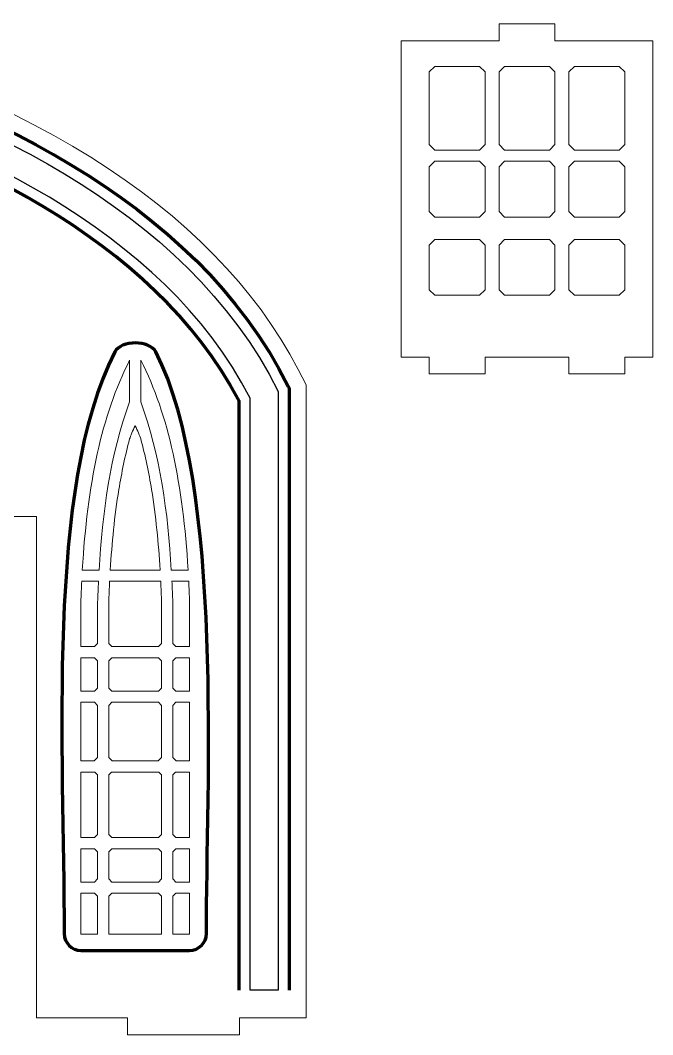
# Model space of a CAD drawing. Header units: centimetres. Extents: x -57 to 189, y -76 to 83.
# Drawn here: x 42.13 to 53.45, y 20.99 to 39.16 of the extents above; entities that cross this region are included whole.
import ezdxf

# ---------------------------------------------------------------- set-up
doc = ezdxf.new("R2010")
doc.units = ezdxf.units.CM
doc.header["$MEASUREMENT"] = 0
doc.layers.add('DEFAULT', color=7, linetype='Continuous')
doc.layers.add('layer 1', color=7, linetype='Continuous')

msp = doc.modelspace()

# ---------------------------------------------------------------- linework, layer by layer
at = {"layer": 'DEFAULT', "color": 242, "lineweight": 9}
for points, knots in [([(36.87212, 38.85992), (36.87212, 38.85992), (36.37212, 38.85992), (36.37212, 38.85992), (36.37212, 38.85992), (36.37212, 38.85992), (36.37213, 39.15992), (36.37213, 39.15992), (36.37213, 39.15992), (31.2225, 37.798), (27.93245, 35.62031), (26.502, 32.62693), (26.502, 32.62693), (26.502, 32.62693), (26.50201, 21.28814), (26.50201, 21.28814), (26.50201, 21.28814), (26.50201, 21.28814), (27.69647, 21.28814), (27.69647, 21.28814), (27.69647, 21.28814), (27.69647, 21.28814), (27.69647, 20.98814), (27.69647, 20.98814), (27.69647, 20.98814), (27.69647, 20.98814), (29.69647, 20.98814), (29.69647, 20.98814), (29.69647, 20.98814), (29.69647, 20.98814), (29.69647, 21.28813), (29.69647, 21.28813), (29.69647, 21.28813), (29.69647, 21.28813), (31.33012, 21.28813), (31.33012, 21.28813), (31.33012, 21.28813), (31.33012, 21.28813), (31.33012, 30.27248), (31.33012, 30.27248), (31.33012, 30.27248), (31.33012, 30.27248), (32.05658, 30.27248), (32.05658, 30.27248), (32.05658, 30.27248), (32.05658, 30.27248), (32.05457, 21.28814), (32.05457, 21.28814), (32.05457, 21.28814), (32.05457, 21.28814), (35.87212, 21.28814), (35.87212, 21.28814), (35.87212, 21.28814), (35.87212, 21.28814), (35.87213, 20.98814), (35.87213, 20.98814), (35.87213, 20.98814), (35.87213, 20.98814), (36.87212, 20.98814), (36.87212, 20.98814), (36.87212, 20.98814), (36.87212, 20.98814), (37.87211, 20.98814), (37.87211, 20.98814), (37.87211, 20.98814), (37.87211, 20.98814), (37.87212, 21.28814), (37.87212, 21.28814), (37.87212, 21.28814), (37.87212, 21.28814), (41.68967, 21.28814), (41.68967, 21.28814), (41.68967, 21.28814), (41.68967, 21.28814), (41.68766, 30.27248), (41.68766, 30.27248), (41.68766, 30.27248), (41.68766, 30.27248), (42.41412, 30.27248), (42.41412, 30.27248), (42.41412, 30.27248), (42.41412, 30.27248), (42.41412, 21.28813), (42.41412, 21.28813), (42.41412, 21.28813), (42.41412, 21.28813), (44.04777, 21.28813), (44.04777, 21.28813), (44.04777, 21.28813), (44.04777, 21.28813), (44.04777, 20.98814), (44.04777, 20.98814), (44.04777, 20.98814), (44.04777, 20.98814), (46.04777, 20.98814), (46.04777, 20.98814), (46.04777, 20.98814), (46.04777, 20.98814), (46.04777, 21.28814), (46.04777, 21.28814), (46.04777, 21.28814), (46.04777, 21.28814), (47.24223, 21.28814), (47.24223, 21.28814), (47.24223, 21.28814), (47.24223, 21.28814), (47.24224, 32.62693), (47.24224, 32.62693), (47.24224, 32.62693), (45.81179, 35.62031), (42.52174, 37.798), (37.37211, 39.15992), (37.37211, 39.15992), (37.37211, 39.15992), (37.37212, 38.85992), (37.37212, 38.85992), (37.37212, 38.85992), (37.37212, 38.85992), (36.87212, 38.85992), (36.87212, 38.85992)], [0, 0, 0, 0, 0.03225806, 0.03225806, 0.03225806, 0.03225806, 0.06451613, 0.06451613, 0.06451613, 0.06451613, 0.09677419, 0.09677419, 0.09677419, 0.09677419, 0.12903226, 0.12903226, 0.12903226, 0.12903226, 0.16129032, 0.16129032, 0.16129032, 0.16129032, 0.19354839, 0.19354839, 0.19354839, 0.19354839, 0.22580645, 0.22580645, 0.22580645, 0.22580645, 0.25806452, 0.25806452, 0.25806452, 0.25806452, 0.29032258, 0.29032258, 0.29032258, 0.29032258, 0.32258065, 0.32258065, 0.32258065, 0.32258065, 0.35483871, 0.35483871, 0.35483871, 0.35483871, 0.38709677, 0.38709677, 0.38709677, 0.38709677, 0.41935484, 0.41935484, 0.41935484, 0.41935484, 0.4516129, 0.4516129, 0.4516129, 0.4516129, 0.48387097, 0.48387097, 0.48387097, 0.48387097, 0.51612903, 0.51612903, 0.51612903, 0.51612903, 0.5483871, 0.5483871, 0.5483871, 0.5483871, 0.58064516, 0.58064516, 0.58064516, 0.58064516, 0.61290323, 0.61290323, 0.61290323, 0.61290323, 0.64516129, 0.64516129, 0.64516129, 0.64516129, 0.67741935, 0.67741935, 0.67741935, 0.67741935, 0.70967742, 0.70967742, 0.70967742, 0.70967742, 0.74193548, 0.74193548, 0.74193548, 0.74193548, 0.77419355, 0.77419355, 0.77419355, 0.77419355, 0.80645161, 0.80645161, 0.80645161, 0.80645161, 0.83870968, 0.83870968, 0.83870968, 0.83870968, 0.87096774, 0.87096774, 0.87096774, 0.87096774, 0.90322581, 0.90322581, 0.90322581, 0.90322581, 0.93548387, 0.93548387, 0.93548387, 0.93548387, 1, 1, 1, 1]), ([(44.08362, 33.071), (43.57898, 32.08831), (43.32764, 30.83522), (43.23711, 29.31181), (43.23711, 29.31181), (43.23711, 29.31181), (43.537, 29.31181), (43.537, 29.31181), (43.537, 29.31181), (43.59644, 30.32678), (43.7369, 31.38326), (44.08362, 32.32225), (44.08362, 32.32225), (44.08362, 32.32225), (44.08362, 33.071), (44.08362, 33.071)], [0, 0, 0, 0, 0.2, 0.2, 0.2, 0.2, 0.4, 0.4, 0.4, 0.4, 0.6, 0.6, 0.6, 0.6, 1, 1, 1, 1]), ([(44.28362, 32.32225), (44.63034, 31.38326), (44.77079, 30.32679), (44.83023, 29.31181), (44.83023, 29.31181), (44.83023, 29.31181), (45.13013, 29.31181), (45.13013, 29.31181), (45.13013, 29.31181), (45.03959, 30.83522), (44.78826, 32.08831), (44.28362, 33.071), (44.28362, 33.071), (44.28362, 33.071), (44.28362, 32.32225), (44.28362, 32.32225)], [0, 0, 0, 0, 0.2, 0.2, 0.2, 0.2, 0.4, 0.4, 0.4, 0.4, 0.6, 0.6, 0.6, 0.6, 1, 1, 1, 1]), ([(43.89092, 30.75309), (43.81314, 30.27653), (43.76617, 29.79443), (43.73746, 29.31181), (43.73746, 29.31181), (43.73746, 29.31181), (44.18363, 29.31181), (44.18363, 29.31181), (44.18363, 29.31181), (44.18363, 29.31181), (44.6298, 29.31181), (44.6298, 29.31181), (44.6298, 29.31181), (44.60108, 29.79443), (44.5541, 30.27652), (44.47632, 30.75309), (44.47632, 30.75309), (44.42669, 31.05729), (44.36414, 31.3616), (44.28362, 31.66061), (44.28362, 31.66061), (44.26643, 31.71181), (44.22784, 31.81539), (44.18362, 31.89373), (44.18362, 31.89373), (44.1394, 31.81539), (44.10079, 31.71181), (44.08362, 31.66061), (44.08362, 31.66061), (44.0031, 31.3616), (43.94056, 31.05729), (43.89092, 30.75309)], [0, 0, 0, 0, 0.11111111, 0.11111111, 0.11111111, 0.11111111, 0.22222222, 0.22222222, 0.22222222, 0.22222222, 0.33333333, 0.33333333, 0.33333333, 0.33333333, 0.44444444, 0.44444444, 0.44444444, 0.44444444, 0.55555556, 0.55555556, 0.55555556, 0.55555556, 0.66666667, 0.66666667, 0.66666667, 0.66666667, 0.77777778, 0.77777778, 0.77777778, 0.77777778, 1, 1, 1, 1]), ([(43.21093, 28.7406), (43.21093, 28.7406), (43.21094, 27.93947), (43.21094, 27.93947), (43.21094, 27.93947), (43.21094, 27.93947), (43.45502, 27.93947), (43.45502, 27.93947), (43.45502, 27.93947), (43.45502, 27.93947), (43.51093, 27.99538), (43.51093, 27.99538), (43.51093, 27.99538), (43.51093, 27.99538), (43.51093, 28.73563), (43.51093, 28.73563), (43.51093, 28.73563), (43.51093, 28.73563), (43.51099, 28.73729), (43.51099, 28.73729), (43.51099, 28.73729), (43.51512, 28.86112), (43.52014, 28.98607), (43.52628, 29.11181), (43.52628, 29.11181), (43.52628, 29.11181), (43.22622, 29.11181), (43.22622, 29.11181), (43.22622, 29.11181), (43.22017, 28.98976), (43.21509, 28.86602), (43.21093, 28.7406)], [0, 0, 0, 0, 0.11111111, 0.11111111, 0.11111111, 0.11111111, 0.22222222, 0.22222222, 0.22222222, 0.22222222, 0.33333333, 0.33333333, 0.33333333, 0.33333333, 0.44444444, 0.44444444, 0.44444444, 0.44444444, 0.55555556, 0.55555556, 0.55555556, 0.55555556, 0.66666667, 0.66666667, 0.66666667, 0.66666667, 0.77777778, 0.77777778, 0.77777778, 0.77777778, 1, 1, 1, 1]), ([(43.71093, 28.73229), (43.71093, 28.73229), (43.71094, 27.99538), (43.71094, 27.99538), (43.71094, 27.99538), (43.71094, 27.99538), (43.76684, 27.93947), (43.76684, 27.93947), (43.76684, 27.93947), (43.76684, 27.93947), (44.18362, 27.93947), (44.18362, 27.93947), (44.18362, 27.93947), (44.18362, 27.93947), (44.6004, 27.93947), (44.6004, 27.93947), (44.6004, 27.93947), (44.6004, 27.93947), (44.65631, 27.99537), (44.65631, 27.99537), (44.65631, 27.99537), (44.65631, 27.99537), (44.65631, 28.7323), (44.65631, 28.7323), (44.65631, 28.7323), (44.6521, 28.85873), (44.64694, 28.98527), (44.64068, 29.11181), (44.64068, 29.11181), (44.64068, 29.11181), (44.18362, 29.11181), (44.18362, 29.11181), (44.18362, 29.11181), (44.18362, 29.11181), (43.72656, 29.11181), (43.72656, 29.11181), (43.72656, 29.11181), (43.7203, 28.98527), (43.71515, 28.85873), (43.71093, 28.73229)], [0, 0, 0, 0, 0.09090909, 0.09090909, 0.09090909, 0.09090909, 0.18181818, 0.18181818, 0.18181818, 0.18181818, 0.27272727, 0.27272727, 0.27272727, 0.27272727, 0.36363636, 0.36363636, 0.36363636, 0.36363636, 0.45454545, 0.45454545, 0.45454545, 0.45454545, 0.54545455, 0.54545455, 0.54545455, 0.54545455, 0.63636364, 0.63636364, 0.63636364, 0.63636364, 0.72727273, 0.72727273, 0.72727273, 0.72727273, 0.81818182, 0.81818182, 0.81818182, 0.81818182, 1, 1, 1, 1]), ([(44.85631, 28.73563), (44.85631, 28.73563), (44.85631, 27.99538), (44.85631, 27.99538), (44.85631, 27.99538), (44.85631, 27.99538), (44.91222, 27.93947), (44.91222, 27.93947), (44.91222, 27.93947), (44.91222, 27.93947), (45.15631, 27.93947), (45.15631, 27.93947), (45.15631, 27.93947), (45.15631, 27.93947), (45.15631, 28.7406), (45.15631, 28.7406), (45.15631, 28.7406), (45.15216, 28.86603), (45.14707, 28.98977), (45.14102, 29.11181), (45.14102, 29.11181), (45.14102, 29.11181), (44.84097, 29.11181), (44.84097, 29.11181), (44.84097, 29.11181), (44.8471, 28.98607), (44.85212, 28.86112), (44.85625, 28.73729), (44.85625, 28.73729), (44.85625, 28.73729), (44.85631, 28.73563), (44.85631, 28.73563)], [0, 0, 0, 0, 0.11111111, 0.11111111, 0.11111111, 0.11111111, 0.22222222, 0.22222222, 0.22222222, 0.22222222, 0.33333333, 0.33333333, 0.33333333, 0.33333333, 0.44444444, 0.44444444, 0.44444444, 0.44444444, 0.55555556, 0.55555556, 0.55555556, 0.55555556, 0.66666667, 0.66666667, 0.66666667, 0.66666667, 0.77777778, 0.77777778, 0.77777778, 0.77777778, 1, 1, 1, 1]), ([(43.21093, 27.73946), (43.21093, 27.73946), (43.21093, 27.14228), (43.21093, 27.14228), (43.21093, 27.14228), (43.21093, 27.14228), (43.45501, 27.14228), (43.45501, 27.14228), (43.45501, 27.14228), (43.45501, 27.14228), (43.51093, 27.1982), (43.51093, 27.1982), (43.51093, 27.1982), (43.51093, 27.1982), (43.51093, 27.68356), (43.51093, 27.68356), (43.51093, 27.68356), (43.51093, 27.68356), (43.45502, 27.73947), (43.45502, 27.73947), (43.45502, 27.73947), (43.45502, 27.73947), (43.21093, 27.73946), (43.21093, 27.73946)], [0, 0, 0, 0, 0.14285714, 0.14285714, 0.14285714, 0.14285714, 0.28571429, 0.28571429, 0.28571429, 0.28571429, 0.42857143, 0.42857143, 0.42857143, 0.42857143, 0.57142857, 0.57142857, 0.57142857, 0.57142857, 0.71428571, 0.71428571, 0.71428571, 0.71428571, 1, 1, 1, 1]), ([(44.18362, 27.73947), (44.18362, 27.73947), (43.76684, 27.73947), (43.76684, 27.73947), (43.76684, 27.73947), (43.76684, 27.73947), (43.71093, 27.68356), (43.71093, 27.68356), (43.71093, 27.68356), (43.71093, 27.68356), (43.71092, 27.1982), (43.71092, 27.1982), (43.71092, 27.1982), (43.71092, 27.1982), (43.76684, 27.14227), (43.76684, 27.14227), (43.76684, 27.14227), (43.76684, 27.14227), (44.18364, 27.14228), (44.18364, 27.14228), (44.18364, 27.14228), (44.18364, 27.14228), (44.60039, 27.14228), (44.60039, 27.14228), (44.60039, 27.14228), (44.60039, 27.14228), (44.65631, 27.1982), (44.65631, 27.1982), (44.65631, 27.1982), (44.65631, 27.1982), (44.65631, 27.68356), (44.65631, 27.68356), (44.65631, 27.68356), (44.65631, 27.68356), (44.6004, 27.73947), (44.6004, 27.73947), (44.6004, 27.73947), (44.6004, 27.73947), (44.18362, 27.73947), (44.18362, 27.73947)], [0, 0, 0, 0, 0.09090909, 0.09090909, 0.09090909, 0.09090909, 0.18181818, 0.18181818, 0.18181818, 0.18181818, 0.27272727, 0.27272727, 0.27272727, 0.27272727, 0.36363636, 0.36363636, 0.36363636, 0.36363636, 0.45454545, 0.45454545, 0.45454545, 0.45454545, 0.54545455, 0.54545455, 0.54545455, 0.54545455, 0.63636364, 0.63636364, 0.63636364, 0.63636364, 0.72727273, 0.72727273, 0.72727273, 0.72727273, 0.81818182, 0.81818182, 0.81818182, 0.81818182, 1, 1, 1, 1]), ([(44.85631, 27.68356), (44.85631, 27.68356), (44.85631, 27.1982), (44.85631, 27.1982), (44.85631, 27.1982), (44.85631, 27.1982), (44.91223, 27.14228), (44.91223, 27.14228), (44.91223, 27.14228), (44.91223, 27.14228), (45.15631, 27.14228), (45.15631, 27.14228), (45.15631, 27.14228), (45.15631, 27.14228), (45.15631, 27.73947), (45.15631, 27.73947), (45.15631, 27.73947), (45.15631, 27.73947), (44.91222, 27.73946), (44.91222, 27.73946), (44.91222, 27.73946), (44.91222, 27.73946), (44.85631, 27.68356), (44.85631, 27.68356)], [0, 0, 0, 0, 0.14285714, 0.14285714, 0.14285714, 0.14285714, 0.28571429, 0.28571429, 0.28571429, 0.28571429, 0.42857143, 0.42857143, 0.42857143, 0.42857143, 0.57142857, 0.57142857, 0.57142857, 0.57142857, 0.71428571, 0.71428571, 0.71428571, 0.71428571, 1, 1, 1, 1]), ([(43.21093, 26.94228), (43.21093, 26.94228), (43.21093, 25.89229), (43.21093, 25.89229), (43.21093, 25.89229), (43.21093, 25.89229), (43.44924, 25.89229), (43.44924, 25.89229), (43.44924, 25.89229), (43.44924, 25.89229), (43.51093, 25.95397), (43.51093, 25.95397), (43.51093, 25.95397), (43.51093, 25.95397), (43.51093, 26.88638), (43.51093, 26.88638), (43.51093, 26.88638), (43.51093, 26.88638), (43.45503, 26.94228), (43.45503, 26.94228), (43.45503, 26.94228), (43.45503, 26.94228), (43.21093, 26.94228), (43.21093, 26.94228)], [0, 0, 0, 0, 0.14285714, 0.14285714, 0.14285714, 0.14285714, 0.28571429, 0.28571429, 0.28571429, 0.28571429, 0.42857143, 0.42857143, 0.42857143, 0.42857143, 0.57142857, 0.57142857, 0.57142857, 0.57142857, 0.71428571, 0.71428571, 0.71428571, 0.71428571, 1, 1, 1, 1]), ([(43.71092, 26.88638), (43.71092, 26.88638), (43.71093, 25.95397), (43.71093, 25.95397), (43.71093, 25.95397), (43.71093, 25.95397), (43.77262, 25.89228), (43.77262, 25.89228), (43.77262, 25.89228), (43.77262, 25.89228), (44.18362, 25.89228), (44.18362, 25.89228), (44.18362, 25.89228), (44.18362, 25.89228), (44.59462, 25.89228), (44.59462, 25.89228), (44.59462, 25.89228), (44.59462, 25.89228), (44.65631, 25.95397), (44.65631, 25.95397), (44.65631, 25.95397), (44.65631, 25.95397), (44.65632, 26.88638), (44.65632, 26.88638), (44.65632, 26.88638), (44.65632, 26.88638), (44.60041, 26.94228), (44.60041, 26.94228), (44.60041, 26.94228), (44.60041, 26.94228), (44.18362, 26.94228), (44.18362, 26.94228), (44.18362, 26.94228), (44.18362, 26.94228), (43.76683, 26.94228), (43.76683, 26.94228), (43.76683, 26.94228), (43.76683, 26.94228), (43.71092, 26.88638), (43.71092, 26.88638)], [0, 0, 0, 0, 0.09090909, 0.09090909, 0.09090909, 0.09090909, 0.18181818, 0.18181818, 0.18181818, 0.18181818, 0.27272727, 0.27272727, 0.27272727, 0.27272727, 0.36363636, 0.36363636, 0.36363636, 0.36363636, 0.45454545, 0.45454545, 0.45454545, 0.45454545, 0.54545455, 0.54545455, 0.54545455, 0.54545455, 0.63636364, 0.63636364, 0.63636364, 0.63636364, 0.72727273, 0.72727273, 0.72727273, 0.72727273, 0.81818182, 0.81818182, 0.81818182, 0.81818182, 1, 1, 1, 1]), ([(44.85631, 26.88638), (44.85631, 26.88638), (44.85631, 25.95397), (44.85631, 25.95397), (44.85631, 25.95397), (44.85631, 25.95397), (44.91801, 25.89228), (44.91801, 25.89228), (44.91801, 25.89228), (44.91801, 25.89228), (45.15631, 25.89228), (45.15631, 25.89228), (45.15631, 25.89228), (45.15631, 25.89228), (45.15631, 26.94228), (45.15631, 26.94228), (45.15631, 26.94228), (45.15631, 26.94228), (44.91221, 26.94228), (44.91221, 26.94228), (44.91221, 26.94228), (44.91221, 26.94228), (44.85631, 26.88638), (44.85631, 26.88638)], [0, 0, 0, 0, 0.14285714, 0.14285714, 0.14285714, 0.14285714, 0.28571429, 0.28571429, 0.28571429, 0.28571429, 0.42857143, 0.42857143, 0.42857143, 0.42857143, 0.57142857, 0.57142857, 0.57142857, 0.57142857, 0.71428571, 0.71428571, 0.71428571, 0.71428571, 1, 1, 1, 1]), ([(43.21094, 25.69228), (43.21094, 25.69228), (43.21094, 24.51994), (43.21094, 24.51994), (43.21094, 24.51994), (43.21094, 24.51994), (43.45503, 24.51994), (43.45503, 24.51994), (43.45503, 24.51994), (43.45503, 24.51994), (43.51093, 24.57586), (43.51093, 24.57586), (43.51093, 24.57586), (43.51093, 24.57586), (43.51093, 25.64215), (43.51093, 25.64215), (43.51093, 25.64215), (43.51093, 25.64215), (43.4608, 25.69228), (43.4608, 25.69228), (43.4608, 25.69228), (43.4608, 25.69228), (43.21094, 25.69228), (43.21094, 25.69228)], [0, 0, 0, 0, 0.14285714, 0.14285714, 0.14285714, 0.14285714, 0.28571429, 0.28571429, 0.28571429, 0.28571429, 0.42857143, 0.42857143, 0.42857143, 0.42857143, 0.57142857, 0.57142857, 0.57142857, 0.57142857, 0.71428571, 0.71428571, 0.71428571, 0.71428571, 1, 1, 1, 1]), ([(44.18362, 25.69227), (44.18362, 25.69227), (43.76107, 25.69228), (43.76107, 25.69228), (43.76107, 25.69228), (43.76107, 25.69228), (43.71094, 25.64215), (43.71094, 25.64215), (43.71094, 25.64215), (43.71094, 25.64215), (43.71093, 24.57584), (43.71093, 24.57584), (43.71093, 24.57584), (43.71093, 24.57584), (43.76684, 24.51994), (43.76684, 24.51994), (43.76684, 24.51994), (43.76684, 24.51994), (44.18362, 24.51994), (44.18362, 24.51994), (44.18362, 24.51994), (44.18362, 24.51994), (44.60041, 24.51994), (44.60041, 24.51994), (44.60041, 24.51994), (44.60041, 24.51994), (44.65631, 24.57584), (44.65631, 24.57584), (44.65631, 24.57584), (44.65631, 24.57584), (44.65631, 25.64215), (44.65631, 25.64215), (44.65631, 25.64215), (44.65631, 25.64215), (44.60619, 25.69228), (44.60619, 25.69228), (44.60619, 25.69228), (44.60619, 25.69228), (44.18362, 25.69227), (44.18362, 25.69227)], [0, 0, 0, 0, 0.09090909, 0.09090909, 0.09090909, 0.09090909, 0.18181818, 0.18181818, 0.18181818, 0.18181818, 0.27272727, 0.27272727, 0.27272727, 0.27272727, 0.36363636, 0.36363636, 0.36363636, 0.36363636, 0.45454545, 0.45454545, 0.45454545, 0.45454545, 0.54545455, 0.54545455, 0.54545455, 0.54545455, 0.63636364, 0.63636364, 0.63636364, 0.63636364, 0.72727273, 0.72727273, 0.72727273, 0.72727273, 0.81818182, 0.81818182, 0.81818182, 0.81818182, 1, 1, 1, 1]), ([(44.85631, 25.64215), (44.85631, 25.64215), (44.85631, 24.57586), (44.85631, 24.57586), (44.85631, 24.57586), (44.85631, 24.57586), (44.91224, 24.51994), (44.91224, 24.51994), (44.91224, 24.51994), (44.91224, 24.51994), (45.15631, 24.51994), (45.15631, 24.51994), (45.15631, 24.51994), (45.15631, 24.51994), (45.15631, 25.69228), (45.15631, 25.69228), (45.15631, 25.69228), (45.15631, 25.69228), (44.90644, 25.69229), (44.90644, 25.69229), (44.90644, 25.69229), (44.90644, 25.69229), (44.85631, 25.64215), (44.85631, 25.64215)], [0, 0, 0, 0, 0.14285714, 0.14285714, 0.14285714, 0.14285714, 0.28571429, 0.28571429, 0.28571429, 0.28571429, 0.42857143, 0.42857143, 0.42857143, 0.42857143, 0.57142857, 0.57142857, 0.57142857, 0.57142857, 0.71428571, 0.71428571, 0.71428571, 0.71428571, 1, 1, 1, 1]), ([(43.21093, 24.31993), (43.21093, 24.31993), (43.21093, 23.72275), (43.21093, 23.72275), (43.21093, 23.72275), (43.21093, 23.72275), (43.4537, 23.72275), (43.4537, 23.72275), (43.4537, 23.72275), (43.4537, 23.72275), (43.51093, 23.77998), (43.51093, 23.77998), (43.51093, 23.77998), (43.51093, 23.77998), (43.51093, 24.26402), (43.51093, 24.26402), (43.51093, 24.26402), (43.51093, 24.26402), (43.45502, 24.31994), (43.45502, 24.31994), (43.45502, 24.31994), (43.45502, 24.31994), (43.21093, 24.31993), (43.21093, 24.31993)], [0, 0, 0, 0, 0.14285714, 0.14285714, 0.14285714, 0.14285714, 0.28571429, 0.28571429, 0.28571429, 0.28571429, 0.42857143, 0.42857143, 0.42857143, 0.42857143, 0.57142857, 0.57142857, 0.57142857, 0.57142857, 0.71428571, 0.71428571, 0.71428571, 0.71428571, 1, 1, 1, 1]), ([(44.60042, 24.31994), (44.60042, 24.31994), (44.18362, 24.31994), (44.18362, 24.31994), (44.18362, 24.31994), (44.18362, 24.31994), (43.76684, 24.31995), (43.76684, 24.31995), (43.76684, 24.31995), (43.76684, 24.31995), (43.71093, 24.26404), (43.71093, 24.26404), (43.71093, 24.26404), (43.71093, 24.26404), (43.71092, 23.77996), (43.71092, 23.77996), (43.71092, 23.77996), (43.71092, 23.77996), (43.76814, 23.72275), (43.76814, 23.72275), (43.76814, 23.72275), (43.76814, 23.72275), (44.18362, 23.72275), (44.18362, 23.72275), (44.18362, 23.72275), (44.18362, 23.72275), (44.5991, 23.72276), (44.5991, 23.72276), (44.5991, 23.72276), (44.5991, 23.72276), (44.65631, 23.77996), (44.65631, 23.77996), (44.65631, 23.77996), (44.65631, 23.77996), (44.65631, 24.26404), (44.65631, 24.26404), (44.65631, 24.26404), (44.65631, 24.26404), (44.60042, 24.31994), (44.60042, 24.31994)], [0, 0, 0, 0, 0.09090909, 0.09090909, 0.09090909, 0.09090909, 0.18181818, 0.18181818, 0.18181818, 0.18181818, 0.27272727, 0.27272727, 0.27272727, 0.27272727, 0.36363636, 0.36363636, 0.36363636, 0.36363636, 0.45454545, 0.45454545, 0.45454545, 0.45454545, 0.54545455, 0.54545455, 0.54545455, 0.54545455, 0.63636364, 0.63636364, 0.63636364, 0.63636364, 0.72727273, 0.72727273, 0.72727273, 0.72727273, 0.81818182, 0.81818182, 0.81818182, 0.81818182, 1, 1, 1, 1]), ([(44.85632, 24.26402), (44.85632, 24.26402), (44.85631, 23.77997), (44.85631, 23.77997), (44.85631, 23.77997), (44.85631, 23.77997), (44.91355, 23.72275), (44.91355, 23.72275), (44.91355, 23.72275), (44.91355, 23.72275), (45.15631, 23.72275), (45.15631, 23.72275), (45.15631, 23.72275), (45.15631, 23.72275), (45.15631, 24.31993), (45.15631, 24.31993), (45.15631, 24.31993), (45.15631, 24.31993), (44.91224, 24.31994), (44.91224, 24.31994), (44.91224, 24.31994), (44.91224, 24.31994), (44.85632, 24.26402), (44.85632, 24.26402)], [0, 0, 0, 0, 0.14285714, 0.14285714, 0.14285714, 0.14285714, 0.28571429, 0.28571429, 0.28571429, 0.28571429, 0.42857143, 0.42857143, 0.42857143, 0.42857143, 0.57142857, 0.57142857, 0.57142857, 0.57142857, 0.71428571, 0.71428571, 0.71428571, 0.71428571, 1, 1, 1, 1]), ([(43.45632, 23.52275), (43.45632, 23.52275), (43.21093, 23.52276), (43.21093, 23.52276), (43.21093, 23.52276), (43.21093, 23.52276), (43.21093, 22.78814), (43.21093, 22.78814), (43.21093, 22.78814), (43.21093, 22.78814), (43.51093, 22.78814), (43.51093, 22.78814), (43.51093, 22.78814), (43.51093, 22.78814), (43.51093, 23.46814), (43.51093, 23.46814), (43.51093, 23.46814), (43.51093, 23.46814), (43.45632, 23.52275), (43.45632, 23.52275)], [0, 0, 0, 0, 0.16666667, 0.16666667, 0.16666667, 0.16666667, 0.33333333, 0.33333333, 0.33333333, 0.33333333, 0.5, 0.5, 0.5, 0.5, 0.66666667, 0.66666667, 0.66666667, 0.66666667, 1, 1, 1, 1]), ([(43.76552, 23.52275), (43.76552, 23.52275), (43.71093, 23.46816), (43.71093, 23.46816), (43.71093, 23.46816), (43.71093, 23.46816), (43.71093, 22.78814), (43.71093, 22.78814), (43.71093, 22.78814), (43.71093, 22.78814), (44.18362, 22.78814), (44.18362, 22.78814), (44.18362, 22.78814), (44.18362, 22.78814), (44.65631, 22.78814), (44.65631, 22.78814), (44.65631, 22.78814), (44.65631, 22.78814), (44.65631, 23.46816), (44.65631, 23.46816), (44.65631, 23.46816), (44.65631, 23.46816), (44.60172, 23.52275), (44.60172, 23.52275), (44.60172, 23.52275), (44.60172, 23.52275), (44.18362, 23.52274), (44.18362, 23.52274), (44.18362, 23.52274), (44.18362, 23.52274), (43.76552, 23.52275), (43.76552, 23.52275)], [0, 0, 0, 0, 0.11111111, 0.11111111, 0.11111111, 0.11111111, 0.22222222, 0.22222222, 0.22222222, 0.22222222, 0.33333333, 0.33333333, 0.33333333, 0.33333333, 0.44444444, 0.44444444, 0.44444444, 0.44444444, 0.55555556, 0.55555556, 0.55555556, 0.55555556, 0.66666667, 0.66666667, 0.66666667, 0.66666667, 0.77777778, 0.77777778, 0.77777778, 0.77777778, 1, 1, 1, 1]), ([(44.85631, 23.46814), (44.85631, 23.46814), (44.85631, 22.78814), (44.85631, 22.78814), (44.85631, 22.78814), (44.85631, 22.78814), (45.15631, 22.78814), (45.15631, 22.78814), (45.15631, 22.78814), (45.15631, 22.78814), (45.15631, 23.52275), (45.15631, 23.52275), (45.15631, 23.52275), (45.15631, 23.52275), (44.91092, 23.52275), (44.91092, 23.52275), (44.91092, 23.52275), (44.91092, 23.52275), (44.85631, 23.46814), (44.85631, 23.46814)], [0, 0, 0, 0, 0.16666667, 0.16666667, 0.16666667, 0.16666667, 0.33333333, 0.33333333, 0.33333333, 0.33333333, 0.5, 0.5, 0.5, 0.5, 0.66666667, 0.66666667, 0.66666667, 0.66666667, 1, 1, 1, 1])]:
    msp.add_open_spline(points, degree=3, knots=knots, dxfattribs=at)
at = {"layer": 'DEFAULT', "color": 250, "lineweight": 100}
for points, knots in [([(26.80201, 21.78814), (26.80201, 21.78814), (26.802, 32.51169), (26.802, 32.51169), (26.802, 32.51169), (26.802, 32.54398), (26.80848, 32.57164), (26.82284, 32.60057), (26.82284, 32.60057), (28.50905, 35.99956), (32.46912, 37.75275), (35.93625, 38.72994), (35.93625, 38.72994), (36.0134, 38.75168), (36.09135, 38.72785), (36.14315, 38.66668), (36.14315, 38.66668), (36.2004, 38.59905), (36.2834, 38.55992), (36.37212, 38.55992), (36.37212, 38.55992), (36.37212, 38.55992), (37.37212, 38.55992), (37.37212, 38.55992), (37.37212, 38.55992), (37.46084, 38.55992), (37.54384, 38.59905), (37.60109, 38.66668), (37.60109, 38.66668), (37.65289, 38.72785), (37.73084, 38.75168), (37.80799, 38.72994), (37.80799, 38.72994), (41.27512, 37.75275), (45.23519, 35.99956), (46.9214, 32.60057), (46.9214, 32.60057), (46.93576, 32.57164), (46.94224, 32.54398), (46.94224, 32.51169), (46.94224, 32.51169), (46.94224, 32.51169), (46.94223, 21.78814), (46.94223, 21.78814)], [0, 0, 0, 0, 0.08333333, 0.08333333, 0.08333333, 0.08333333, 0.16666667, 0.16666667, 0.16666667, 0.16666667, 0.25, 0.25, 0.25, 0.25, 0.33333333, 0.33333333, 0.33333333, 0.33333333, 0.41666667, 0.41666667, 0.41666667, 0.41666667, 0.5, 0.5, 0.5, 0.5, 0.58333333, 0.58333333, 0.58333333, 0.58333333, 0.66666667, 0.66666667, 0.66666667, 0.66666667, 0.75, 0.75, 0.75, 0.75, 0.83333333, 0.83333333, 0.83333333, 0.83333333, 1, 1, 1, 1]), ([(46.04223, 21.78814), (46.04223, 21.78814), (46.04224, 32.3434), (46.04224, 32.3434), (46.04224, 32.3434), (44.4916, 35.29455), (40.93666, 36.87522), (37.87985, 37.77278), (37.87985, 37.77278), (37.72126, 37.69859), (37.54799, 37.65992), (37.37212, 37.65992), (37.37212, 37.65992), (37.37212, 37.65992), (36.37212, 37.65992), (36.37212, 37.65992), (36.37212, 37.65992), (36.19625, 37.65992), (36.02298, 37.69859), (35.86439, 37.77278), (35.86439, 37.77278), (32.80758, 36.87522), (29.25264, 35.29455), (27.702, 32.3434), (27.702, 32.3434), (27.702, 32.3434), (27.70201, 21.78814), (27.70201, 21.78814)], [0, 0, 0, 0, 0.125, 0.125, 0.125, 0.125, 0.25, 0.25, 0.25, 0.25, 0.375, 0.375, 0.375, 0.375, 0.5, 0.5, 0.5, 0.5, 0.625, 0.625, 0.625, 0.625, 0.75, 0.75, 0.75, 0.75, 1, 1, 1, 1])]:
    msp.add_open_spline(points, degree=3, knots=knots, dxfattribs=at)
at = {"layer": 'DEFAULT', "color": 250}
msp.add_open_spline([(27.502, 32.39237), (29.07792, 35.44326), (32.71977, 37.06692), (35.88459, 37.98704), (35.88459, 37.98704), (36.03181, 37.90464), (36.19918, 37.85992), (36.37212, 37.85992), (36.37212, 37.85992), (36.37212, 37.85992), (37.37212, 37.85992), (37.37212, 37.85992), (37.37212, 37.85992), (37.54506, 37.85992), (37.71243, 37.90464), (37.85965, 37.98704), (37.85965, 37.98704), (41.02447, 37.06692), (44.66632, 35.44326), (46.24224, 32.39237), (46.24224, 32.39237), (46.24224, 32.39237), (46.24223, 21.78814), (46.24223, 21.78814), (46.24223, 21.78814), (46.24223, 21.78814), (46.74223, 21.78814), (46.74223, 21.78814), (46.74223, 21.78814), (46.74223, 21.78814), (46.74224, 32.51169), (46.74224, 32.51169), (46.74224, 32.51169), (45.09125, 35.83968), (41.18867, 37.56932), (37.75373, 38.53744), (37.75373, 38.53744), (37.66189, 38.42897), (37.52481, 38.35992), (37.37212, 38.35992), (37.37212, 38.35992), (37.37212, 38.35992), (36.37212, 38.35992), (36.37212, 38.35992), (36.37212, 38.35992), (36.21943, 38.35992), (36.08235, 38.42897), (35.99051, 38.53744), (35.99051, 38.53744), (32.55557, 37.56932), (28.65299, 35.83968), (27.002, 32.51169), (27.002, 32.51169), (27.002, 32.51169), (27.00201, 21.78814), (27.00201, 21.78814), (27.00201, 21.78814), (27.00201, 21.78814), (27.50201, 21.78814), (27.50201, 21.78814), (27.50201, 21.78814), (27.50201, 21.78814), (27.502, 32.39237), (27.502, 32.39237)], degree=3, knots=[0, 0, 0, 0, 0.05882353, 0.05882353, 0.05882353, 0.05882353, 0.11764706, 0.11764706, 0.11764706, 0.11764706, 0.17647059, 0.17647059, 0.17647059, 0.17647059, 0.23529412, 0.23529412, 0.23529412, 0.23529412, 0.29411765, 0.29411765, 0.29411765, 0.29411765, 0.35294118, 0.35294118, 0.35294118, 0.35294118, 0.41176471, 0.41176471, 0.41176471, 0.41176471, 0.47058824, 0.47058824, 0.47058824, 0.47058824, 0.52941176, 0.52941176, 0.52941176, 0.52941176, 0.58823529, 0.58823529, 0.58823529, 0.58823529, 0.64705882, 0.64705882, 0.64705882, 0.64705882, 0.70588235, 0.70588235, 0.70588235, 0.70588235, 0.76470588, 0.76470588, 0.76470588, 0.76470588, 0.82352941, 0.82352941, 0.82352941, 0.82352941, 0.88235294, 0.88235294, 0.88235294, 0.88235294, 1, 1, 1, 1], dxfattribs=at)
at = {"layer": 'DEFAULT', "color": 250, "lineweight": 9}
for points in [[(49.54657, 38.33394), (49.54657, 38.33394), (50.34657, 38.33394), (50.34657, 38.33394), (50.34657, 38.33394), (50.34657, 38.33394), (50.44657, 38.23394), (50.44657, 38.23394), (50.44657, 38.23394), (50.44657, 38.23394), (50.44657, 36.93394), (50.44657, 36.93394), (50.44657, 36.93394), (50.44657, 36.93394), (50.34657, 36.83394), (50.34657, 36.83394), (50.34657, 36.83394), (50.34657, 36.83394), (49.54657, 36.83394), (49.54657, 36.83394), (49.54657, 36.83394), (49.54657, 36.83394), (49.44657, 36.93394), (49.44657, 36.93394), (49.44657, 36.93394), (49.44657, 36.93394), (49.44657, 38.23394), (49.44657, 38.23394), (49.44657, 38.23394), (49.44657, 38.23394), (49.54657, 38.33394), (49.54657, 38.33394)], [(50.79657, 38.33394), (50.79657, 38.33394), (51.59657, 38.33394), (51.59657, 38.33394), (51.59657, 38.33394), (51.59657, 38.33394), (51.69657, 38.23394), (51.69657, 38.23394), (51.69657, 38.23394), (51.69657, 38.23394), (51.69657, 36.93394), (51.69657, 36.93394), (51.69657, 36.93394), (51.69657, 36.93394), (51.59657, 36.83394), (51.59657, 36.83394), (51.59657, 36.83394), (51.59657, 36.83394), (50.79657, 36.83394), (50.79657, 36.83394), (50.79657, 36.83394), (50.79657, 36.83394), (50.69657, 36.93394), (50.69657, 36.93394), (50.69657, 36.93394), (50.69657, 36.93394), (50.69657, 38.23394), (50.69657, 38.23394), (50.69657, 38.23394), (50.69657, 38.23394), (50.79657, 38.33394), (50.79657, 38.33394)], [(52.04657, 38.33405), (52.04657, 38.33405), (52.84657, 38.33405), (52.84657, 38.33405), (52.84657, 38.33405), (52.84657, 38.33405), (52.94657, 38.23405), (52.94657, 38.23405), (52.94657, 38.23405), (52.94657, 38.23405), (52.94657, 36.93405), (52.94657, 36.93405), (52.94657, 36.93405), (52.94657, 36.93405), (52.84657, 36.83405), (52.84657, 36.83405), (52.84657, 36.83405), (52.84657, 36.83405), (52.04657, 36.83405), (52.04657, 36.83405), (52.04657, 36.83405), (52.04657, 36.83405), (51.94657, 36.93405), (51.94657, 36.93405), (51.94657, 36.93405), (51.94657, 36.93405), (51.94657, 38.23405), (51.94657, 38.23405), (51.94657, 38.23405), (51.94657, 38.23405), (52.04657, 38.33405), (52.04657, 38.33405)], [(49.54657, 36.63395), (49.54657, 36.63395), (50.34657, 36.63395), (50.34657, 36.63395), (50.34657, 36.63395), (50.34657, 36.63395), (50.44657, 36.53395), (50.44657, 36.53395), (50.44657, 36.53395), (50.44657, 36.53395), (50.44657, 35.73395), (50.44657, 35.73395), (50.44657, 35.73395), (50.44657, 35.73395), (50.34657, 35.63395), (50.34657, 35.63395), (50.34657, 35.63395), (50.34657, 35.63395), (49.54657, 35.63395), (49.54657, 35.63395), (49.54657, 35.63395), (49.54657, 35.63395), (49.44657, 35.73395), (49.44657, 35.73395), (49.44657, 35.73395), (49.44657, 35.73395), (49.44657, 36.53395), (49.44657, 36.53395), (49.44657, 36.53395), (49.44657, 36.53395), (49.54657, 36.63395), (49.54657, 36.63395)], [(50.79657, 36.63395), (50.79657, 36.63395), (51.59657, 36.63395), (51.59657, 36.63395), (51.59657, 36.63395), (51.59657, 36.63395), (51.69657, 36.53395), (51.69657, 36.53395), (51.69657, 36.53395), (51.69657, 36.53395), (51.69657, 35.73395), (51.69657, 35.73395), (51.69657, 35.73395), (51.69657, 35.73395), (51.59657, 35.63395), (51.59657, 35.63395), (51.59657, 35.63395), (51.59657, 35.63395), (50.79657, 35.63395), (50.79657, 35.63395), (50.79657, 35.63395), (50.79657, 35.63395), (50.69657, 35.73395), (50.69657, 35.73395), (50.69657, 35.73395), (50.69657, 35.73395), (50.69657, 36.53395), (50.69657, 36.53395), (50.69657, 36.53395), (50.69657, 36.53395), (50.79657, 36.63395), (50.79657, 36.63395)], [(52.04657, 36.63395), (52.04657, 36.63395), (52.84657, 36.63395), (52.84657, 36.63395), (52.84657, 36.63395), (52.84657, 36.63395), (52.94657, 36.53395), (52.94657, 36.53395), (52.94657, 36.53395), (52.94657, 36.53395), (52.94657, 35.73395), (52.94657, 35.73395), (52.94657, 35.73395), (52.94657, 35.73395), (52.84657, 35.63395), (52.84657, 35.63395), (52.84657, 35.63395), (52.84657, 35.63395), (52.04657, 35.63395), (52.04657, 35.63395), (52.04657, 35.63395), (52.04657, 35.63395), (51.94657, 35.73395), (51.94657, 35.73395), (51.94657, 35.73395), (51.94657, 35.73395), (51.94657, 36.53395), (51.94657, 36.53395), (51.94657, 36.53395), (51.94657, 36.53395), (52.04657, 36.63395), (52.04657, 36.63395)], [(49.54657, 35.23408), (49.54657, 35.23408), (50.34657, 35.23408), (50.34657, 35.23408), (50.34657, 35.23408), (50.34657, 35.23408), (50.44657, 35.13408), (50.44657, 35.13408), (50.44657, 35.13408), (50.44657, 35.13408), (50.44657, 34.33408), (50.44657, 34.33408), (50.44657, 34.33408), (50.44657, 34.33408), (50.34657, 34.23408), (50.34657, 34.23408), (50.34657, 34.23408), (50.34657, 34.23408), (49.54657, 34.23408), (49.54657, 34.23408), (49.54657, 34.23408), (49.54657, 34.23408), (49.44657, 34.33408), (49.44657, 34.33408), (49.44657, 34.33408), (49.44657, 34.33408), (49.44657, 35.13408), (49.44657, 35.13408), (49.44657, 35.13408), (49.44657, 35.13408), (49.54657, 35.23408), (49.54657, 35.23408)], [(50.79657, 35.23375), (50.79657, 35.23375), (51.59657, 35.23375), (51.59657, 35.23375), (51.59657, 35.23375), (51.59657, 35.23375), (51.69657, 35.13375), (51.69657, 35.13375), (51.69657, 35.13375), (51.69657, 35.13375), (51.69657, 34.33375), (51.69657, 34.33375), (51.69657, 34.33375), (51.69657, 34.33375), (51.59657, 34.23375), (51.59657, 34.23375), (51.59657, 34.23375), (51.59657, 34.23375), (50.79657, 34.23375), (50.79657, 34.23375), (50.79657, 34.23375), (50.79657, 34.23375), (50.69657, 34.33375), (50.69657, 34.33375), (50.69657, 34.33375), (50.69657, 34.33375), (50.69657, 35.13375), (50.69657, 35.13375), (50.69657, 35.13375), (50.69657, 35.13375), (50.79657, 35.23375), (50.79657, 35.23375)], [(52.04657, 35.23408), (52.04657, 35.23408), (52.84657, 35.23408), (52.84657, 35.23408), (52.84657, 35.23408), (52.84657, 35.23408), (52.94657, 35.13408), (52.94657, 35.13408), (52.94657, 35.13408), (52.94657, 35.13408), (52.94657, 34.33408), (52.94657, 34.33408), (52.94657, 34.33408), (52.94657, 34.33408), (52.84657, 34.23408), (52.84657, 34.23408), (52.84657, 34.23408), (52.84657, 34.23408), (52.04657, 34.23408), (52.04657, 34.23408), (52.04657, 34.23408), (52.04657, 34.23408), (51.94657, 34.33408), (51.94657, 34.33408), (51.94657, 34.33408), (51.94657, 34.33408), (51.94657, 35.13408), (51.94657, 35.13408), (51.94657, 35.13408), (51.94657, 35.13408), (52.04657, 35.23408), (52.04657, 35.23408)]]:
    msp.add_open_spline(points, degree=3, knots=[0, 0, 0, 0, 0.11111111, 0.11111111, 0.11111111, 0.11111111, 0.22222222, 0.22222222, 0.22222222, 0.22222222, 0.33333333, 0.33333333, 0.33333333, 0.33333333, 0.44444444, 0.44444444, 0.44444444, 0.44444444, 0.55555556, 0.55555556, 0.55555556, 0.55555556, 0.66666667, 0.66666667, 0.66666667, 0.66666667, 0.77777778, 0.77777778, 0.77777778, 0.77777778, 1, 1, 1, 1], dxfattribs=at)
at = {"layer": 'DEFAULT', "color": 250, "lineweight": 200}
msp.add_open_spline([(45.45785, 22.79865), (45.45785, 22.63342), (45.32308, 22.49865), (45.15785, 22.49865), (45.15785, 22.49865), (44.50995, 22.49865), (43.86037, 22.49865), (43.21247, 22.49865), (43.21247, 22.49865), (43.04724, 22.49865), (42.91247, 22.63342), (42.91247, 22.79865), (42.91247, 22.79865), (42.91247, 26.0441), (42.57485, 30.7972), (43.81829, 33.21855), (43.81829, 33.21855), (43.92902, 33.43419), (44.4413, 33.43419), (44.55203, 33.21855), (44.55203, 33.21855), (45.78255, 30.82237), (45.45785, 25.414), (45.45785, 22.79865)], degree=3, knots=[0, 0, 0, 0, 0.14285714, 0.14285714, 0.14285714, 0.14285714, 0.28571429, 0.28571429, 0.28571429, 0.28571429, 0.42857143, 0.42857143, 0.42857143, 0.42857143, 0.57142857, 0.57142857, 0.57142857, 0.57142857, 0.71428571, 0.71428571, 0.71428571, 0.71428571, 1, 1, 1, 1], dxfattribs=at)
at = {"layer": 'layer 1', "color": 250, "lineweight": 9}
msp.add_open_spline([(50.69657, 38.79477), (50.69657, 38.79477), (48.94657, 38.79481), (48.94657, 38.79481), (48.94657, 38.79481), (48.94657, 38.79481), (48.94657, 33.12541), (48.94657, 33.12541), (48.94657, 33.12541), (48.94657, 33.12541), (49.44657, 33.1254), (49.44657, 33.1254), (49.44657, 33.1254), (49.44657, 33.1254), (49.44657, 32.8253), (49.44657, 32.8253), (49.44657, 32.8253), (49.44657, 32.8253), (50.44657, 32.8253), (50.44657, 32.8253), (50.44657, 32.8253), (50.44657, 32.8253), (50.44657, 33.12537), (50.44657, 33.12537), (50.44657, 33.12537), (50.44657, 33.12537), (51.94657, 33.12533), (51.94657, 33.12533), (51.94657, 33.12533), (51.94657, 33.12533), (51.94657, 32.82532), (51.94657, 32.82532), (51.94657, 32.82532), (51.94657, 32.82532), (52.94657, 32.82532), (52.94657, 32.82532), (52.94657, 32.82532), (52.94657, 32.82532), (52.94657, 33.12531), (52.94657, 33.12531), (52.94657, 33.12531), (52.94657, 33.12531), (53.44657, 33.1253), (53.44657, 33.1253), (53.44657, 33.1253), (53.44657, 33.1253), (53.44657, 38.7947), (53.44657, 38.7947), (53.44657, 38.7947), (53.44657, 38.7947), (51.69657, 38.79474), (51.69657, 38.79474), (51.69657, 38.79474), (51.69657, 38.79474), (51.69657, 39.09476), (51.69657, 39.09476), (51.69657, 39.09476), (51.69657, 39.09476), (50.69657, 39.09476), (50.69657, 39.09476), (50.69657, 39.09476), (50.69657, 39.09476), (50.69657, 38.79477), (50.69657, 38.79477)], degree=3, knots=[0, 0, 0, 0, 0.05882353, 0.05882353, 0.05882353, 0.05882353, 0.11764706, 0.11764706, 0.11764706, 0.11764706, 0.17647059, 0.17647059, 0.17647059, 0.17647059, 0.23529412, 0.23529412, 0.23529412, 0.23529412, 0.29411765, 0.29411765, 0.29411765, 0.29411765, 0.35294118, 0.35294118, 0.35294118, 0.35294118, 0.41176471, 0.41176471, 0.41176471, 0.41176471, 0.47058824, 0.47058824, 0.47058824, 0.47058824, 0.52941176, 0.52941176, 0.52941176, 0.52941176, 0.58823529, 0.58823529, 0.58823529, 0.58823529, 0.64705882, 0.64705882, 0.64705882, 0.64705882, 0.70588235, 0.70588235, 0.70588235, 0.70588235, 0.76470588, 0.76470588, 0.76470588, 0.76470588, 0.82352941, 0.82352941, 0.82352941, 0.82352941, 0.88235294, 0.88235294, 0.88235294, 0.88235294, 1, 1, 1, 1], dxfattribs=at)

doc.saveas('drawing.dxf')
